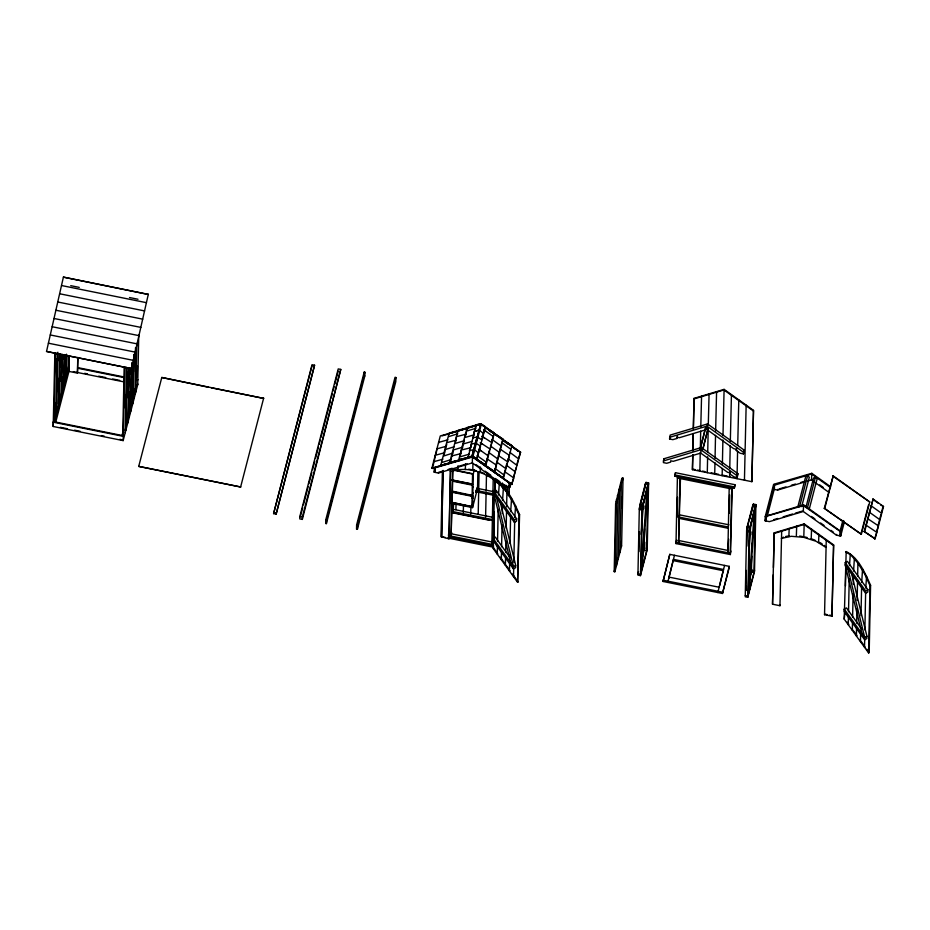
<?xml version="1.0" encoding="UTF-8"?>
<svg xmlns="http://www.w3.org/2000/svg" width="930" height="930" viewBox="0 0 930 930"><rect width="100%" height="100%" fill="white"/><g stroke="black" fill="none" stroke-linecap="round" stroke-linejoin="round"><path stroke-width="1.4" d="M137.873 384.067L123.155 440.611L53.184 426.486L53.277 422.197L53.429 421.604L123.399 435.74L123.248 436.333L53.277 422.197M54.87 353.063L53.184 426.486M55.358 414.164L55.602 402.574M56.265 370.686L56.509 359.085M55.87 414.873L57.311 353.516M56.544 415.001L57.858 352.249M58.125 391.518L58.392 378.464M58.392 403.841L58.904 379.521M59.299 360.933L59.439 353.772M58.532 404.771L59.59 354.028M59.102 402.55L60.125 354.016M60.927 367.397L61.171 355.795M61.159 381.358L61.706 355.597M61.031 395.169L61.88 354.551M61.601 392.96L62.415 354.377M62.845 385.369L63.031 376.662M63.356 386.078L63.566 376.046M63.926 358.852L64.019 354.562M63.519 385.578L64.158 355.097M64.1 383.358L64.693 354.76M65.553 365.606L65.763 355.434M65.914 373.616L66.309 354.981M66.018 375.976L66.472 354.191M66.6 373.767L66.983 355.155M56.219 353.493L55.544 353.353L54.114 421.743L68.518 366.385L68.727 356.399M69.285 355.678L68.948 371.396L77.446 373.104L77.899 358.236M55.777 422.011L69.111 370.803L69.285 362.235M77.446 373.104L77.771 357.399M122.725 435.6L124.155 367.059M123.155 440.611L124.841 367.199M125.073 407.863L125.341 394.82M125.236 432.648L126.445 367.408M127.131 367.548L125.806 430.427L125.132 430.288L126.236 426.045M127.201 415.664L127.05 422.906L127.736 423.045L128.886 367.943M127.875 383.753L128.119 372.151M127.747 414.978L127.631 420.697L128.305 420.837L129.41 367.908M128.108 397.808L128.642 372.058M129.735 404.608L130.002 391.553M130.514 392.483L130.119 411.095L130.805 411.234L131.828 362.561M130.909 373.883L131.025 368.152M131.165 368.478L130.223 413.455L129.549 413.315M132.537 380.486L132.769 368.873M132.769 394.343L133.316 368.559M132.723 403.853L133.757 354.504M134.292 354.365L133.304 401.644L132.618 401.504M134.629 389.763L134.536 394.122L135.222 394.262L136.198 347.785M135.303 357.818L135.513 347.646M135.175 389.042L135.117 391.902L135.792 392.042L136.815 343.298M135.536 371.837L136.047 347.471M137.187 377.382L137.431 365.978M138.768 334.742L137.721 384.66L137.036 384.52M138.721 466.395L240.626 486.983L138.721 466.395L161.785 377.475L263.667 398.4L211.308 387.822M161.785 377.475L208.471 387.252M273.594 513.616L312.027 364.7L314.573 365.211L276.14 514.127L273.594 513.616L312.003 365.978M276.14 514.127L314.573 365.211M299.82 516.545L299.774 518.905L302.32 519.417L340.775 369.419L338.229 368.908L299.82 516.545L302.366 517.057L302.32 519.417M325.721 523.474L325.802 519.719L364.211 372.081L364.886 372.221L364.816 375.976L326.395 523.602L325.721 523.474L364.886 372.221M326.395 523.602L326.476 519.858L325.802 519.719M356.62 524.95L356.527 529.112L357.387 529.286L395.796 381.649L395.878 377.487L395.029 377.324L356.62 524.95L357.469 525.125L357.387 529.286M364.211 372.081L364.13 375.836L364.816 375.976M510.837 483.24L509.745 487.448L505.478 486.588L472.324 462.908L438.449 473.056L434.194 472.196L434.275 468.034L472.928 456.874M435.321 467.465L435.042 472.359L435.228 471.626M442.378 471.708L441.018 536.633L448.981 538.865L450.539 470.964L450.387 471.568C465.337 466.43 482.717 471.103 494.969 480.566L493.237 478.52M441.541 537.366L442.936 470.964M441.704 536.773L442.215 512.232M442.355 505.618L443.087 470.382M448.981 538.865L450.446 468.685M452.468 470.51L451.097 536.087L453.015 469.72M453.177 503.037L452.991 511.605L453.689 503.676M455.909 509.57L456.026 503.839M457.967 465.918L457.886 469.697L458.037 469.104M463.314 512.488L463.466 505.246M465.465 464.024L465.349 469.534L465.5 468.941M470.743 513.999L470.894 506.804M472.324 462.908L472.44 457.025L509.826 483.298L509.745 487.448M472.568 474.033L471.87 507.466L473.103 502.712M472.94 498.538L472.266 498.062L472.952 498.201M472.94 463.349L472.789 470.499L472.952 469.906M451.178 503.281L472.556 507.606L473.254 473.823L453.956 469.929M477.892 471.696L477.543 488.413L472.556 507.606M478.206 514.081L479.066 472.649M480.322 467.023L480.206 472.533L480.368 471.94L484.03 473.347M485.6 516.999L486.088 493.993M486.146 491.11L486.471 475.288M487.657 473.172L487.611 475.695L487.762 475.102M493.226 478.741L491.854 544.317L492.435 542.109M492.97 516.534L493.353 497.957M493.063 517.045L493.365 502.56M509.954 557.407L495.237 537.029L493.028 538.238L492.97 540.586L513.418 568.893L515.627 567.695L515.673 565.335L500.259 502.223M493.946 494.039L494.004 491.679L496.213 490.482L516.65 518.789L516.603 521.137L514.395 522.346L493.946 494.039L510.744 562.766M494.365 492.668L495.19 480.891C507.838 487.506 513.941 502.235 519.591 514.662L517.591 582.273L493.202 548.502L494.307 495.527M493.737 539.272L494.307 512.058M494.725 492.005L494.993 479.124M493.888 538.679L494.307 518.626M494.853 492.853L495.12 479.961M493.97 539.598L494.295 523.846M494.958 492.342L495.19 480.891M496.155 492.842L496.213 490.482M497.445 545.48L497.259 554.129L497.852 553.815M497.538 541.155L498.201 509.419M498.503 495.004L499.329 483.147M502.281 487.297L502.374 482.972M502.444 486.739L502.502 483.821M501.514 551.083L501.328 559.767L501.921 559.442M501.596 546.747L502.061 525.043M502.293 513.465L502.479 504.792M502.572 500.456L503.432 487.111M503.084 488.32L503.177 483.984M504.618 488.924L504.711 484.588M506.118 491.145L506.246 485.367M505.548 558.244L505.397 565.394L505.978 565.068M505.664 552.536L505.897 541.097M506.176 528.24L506.536 511.093M506.618 506.804L506.92 492.516L500.084 484.565L494.609 481.205M507.617 493.365L507.768 486.134M508.431 495.527L508.512 491.796M509.175 482.379L508.896 487.274L509.082 486.541M509.117 495.667L509.326 485.565M509.64 562.336L509.454 571.02L510.047 570.695M509.733 558L509.791 555.105M510.035 543.527L510.605 516.045M510.698 511.709L511.558 498.364M513.418 568.893L513.465 566.533L496.678 497.817M514.395 522.346L514.441 519.986L494.004 491.679M513.709 567.998L513.523 576.647L514.116 576.321M513.825 562.22L514.674 521.835M514.767 517.51L515.592 505.653M517.591 582.273L518.998 514.976L513.697 503.409L506.92 492.516L507.513 492.202M621.763 480.182L622.344 477.962L623.019 478.101L621.6 545.91L614.881 571.741L614.195 571.613L615.625 503.804L621.798 478.543L622.484 478.683L622.449 480.31L621.763 480.182L621.798 478.543M614.881 571.741L616.299 503.932L622.484 478.683M618.241 558.825L619.694 489.389L619.02 489.25M620.601 487.134L620.694 482.798L621.38 482.926L619.926 552.374L619.24 552.234M621.008 541.446L620.926 545.771L621.6 545.91M621.705 508.257L621.949 496.713M639.329 508.245L637.934 575.112L640.479 575.624L647.199 549.793L648.605 482.926L646.059 482.403L639.329 508.245L641.874 508.757L640.479 575.624M638.957 551.606L639.375 531.6M639.933 504.746L639.91 506.025L642.456 506.548L648.047 483.844L645.501 483.333L639.933 504.746L642.479 505.257M642.432 507.827L641.084 572.124L646.931 490.529M644.548 528.775L644.106 550.2L646.652 550.723L648.001 486.425L642.153 568.009M645.478 484.623L645.501 483.333M644.653 549.27L644.804 542.271M646.059 482.403L644.385 490.017M648.024 485.135L648.047 483.844M663.45 460.943L663.415 462.605L666.717 463.28L670.669 462.094L670.693 460.803L673.239 461.327L700.697 453.096L727.586 472.3L730.131 472.812L730.108 474.102L733.968 476.858L737.269 477.52L737.885 473.637L701.348 447.539L664.032 458.723L663.45 460.943L700.767 449.76L737.304 475.858L737.269 477.52M663.997 460.397L664.032 458.723M663.044 581.471L669.798 554.35L729.236 566.358L729.213 567.637L722.482 593.48L663.044 581.471L669.798 554.35M677.389 436.251L676.808 438.472L672.867 439.658L669.565 438.983L670.17 435.101L707.498 423.917L744.035 450.015L743.419 453.898L740.117 453.236L736.258 450.48L736.281 449.19L733.735 448.678L706.846 429.474M667.717 582.413L674.459 555.291M674.866 476.207L675.471 472.696L734.909 484.704L734.886 485.995L734.305 488.204L674.866 476.207L675.471 472.696M718.902 587.19L668.798 577.065L668.775 578.355L673.413 559.36L723.505 569.474L719.588 585.737M676.808 438.472L676.842 437.181L679.388 437.704L705.475 429.881M732.282 488.192L730.352 554.559L676.005 543.585L677.412 476.718M677.098 517.22L677.517 497.213M679.935 478.52L678.586 542.806L680.446 479.159M693.269 429.265L694.059 398.366L724.098 389.368L753.509 410.363L751.87 481.682L692.432 469.673L692.734 455.247M692.815 450.911L693.187 433.589M692.432 469.673L692.885 454.654M692.978 450.329L693.303 434.45M693.455 427.23L694.059 398.366M699.86 471.185L700.244 452.561M700.337 448.26L700.697 431.078M700.79 426.777L701.569 396.11M700.697 453.096L701.348 447.539M700.36 449.062L705.603 427.707L708.149 428.219L702.906 449.574M706.87 428.358L707.498 423.917M707.625 456.746L707.288 472.684L707.439 472.091M707.718 452.399L708.172 430.671M708.288 424.871L709.079 393.867M714.961 462.675L714.717 474.184L714.868 473.591M715.054 458.362L715.53 435.345M715.623 431.032L716.588 391.611M717.821 592.538L724.563 565.417M722.296 468.534L722.145 475.683L722.296 475.091L727.26 476.09M722.389 464.244L722.901 439.96M722.982 435.67L724.098 389.368M722.482 593.48L729.236 566.358M729.178 488.459L727.841 552.757L728.655 539.109M729.701 471.429L729.573 477.183L729.736 476.59M729.759 468.557L730.236 445.54M730.329 441.227L731.445 394.611M729.19 513.395L729.585 494.818M730.352 554.559L731.759 487.692M734.305 488.204L734.909 484.704M737.013 478.683L737.583 451.155M737.711 445.365L738.804 399.865M743.419 453.898L744.035 450.015M746.651 529.914L745.244 596.781L747.801 597.293L754.521 571.462L755.916 504.595L753.37 504.083L746.651 529.914L749.196 530.426L747.801 597.293M745.907 590.422L746.325 570.427M746.837 546.131L747.197 528.984M747.255 526.415L747.22 527.705L749.778 528.217L755.369 505.525L752.823 505.013L747.255 526.415L749.801 526.926M749.743 529.507L748.394 593.793L754.242 512.209M751.87 481.682L753.509 410.363M751.754 556.163L751.417 571.88L753.963 572.392L755.311 508.094L749.464 589.69M751.905 549.014L752.021 543.294M752.8 506.292L752.823 505.013M753.346 505.362L753.37 504.083M755.346 506.804L755.369 505.525M844.347 521.986L840.697 536.029L836.442 535.169L803.276 511.488L769.401 521.637L765.146 520.777L765.227 516.615L773.632 484.321L811.797 473.312L830.664 486.774M780.107 605.116L779.956 605.709L772.528 604.209L774.167 532.89L804.194 523.892L833.606 544.899L831.966 616.206L824.538 614.707L826.259 539.644M773.283 574.752L772.528 604.209M773.435 567.533L774.167 532.89M779.956 605.709L781.677 530.635M796.336 536.378L796.685 526.136M824.224 545.364L825.945 547.41L816.18 541.318L803.776 537.342L804.194 523.892M831.966 616.206L833.606 544.899M840.697 536.029L840.79 531.879L843.708 520.637M862.005 629.436L846.463 607.918L844.254 609.127L844.208 611.487L864.644 639.782L866.853 638.585L866.911 636.225L851.159 571.799M845.184 564.975L845.231 562.615L847.439 561.418L867.876 589.713L867.83 592.073L865.621 593.27L845.184 564.975L862.005 633.76L864.702 637.422L864.644 639.782M844.196 619.113L846.195 551.502C858.843 558.116 864.947 572.845 870.585 585.272L869.178 652.569L868.585 652.883L844.196 619.113L844.905 613.068M845.475 585.865L845.835 568.683M848.439 616.09L848.265 624.751L848.846 624.425L847.23 622.17M848.532 611.766L849.23 578.6M849.497 565.614L850.334 553.757M852.485 623.147L852.333 630.377L852.915 630.052M852.601 617.357L853.089 594.212M853.298 584.087L853.449 576.856M853.566 571.067L854.438 557.721M856.577 627.425L856.39 636.004L856.983 635.678L853.728 631.179M856.658 623.147L856.96 608.859M857.146 600.28L857.565 580.285M857.646 575.996L857.925 563.138L851.09 555.187L845.603 551.827M860.645 632.946L860.459 641.63L861.052 641.316L864.296 645.815M861.006 615.59L861.61 586.656M861.703 582.32L862.563 568.986M864.679 640.049L864.528 647.257L865.109 646.943M864.888 629.947L865.667 590.922L845.231 562.615M865.76 588.132L866.597 576.263M868.585 652.883L870.003 585.586L864.691 574.031L857.925 563.138L858.506 562.813M641.2 534.39L643.56 501.468M643.804 508.815L644.013 505.943M746.058 590.422L746.36 586.121M749.138 547.479L750.777 524.567M750.824 534.773L751.022 531.913M148.323 294.264L131.444 368.594L46.535 351.447L63.403 277.117L148.358 294.438L63.403 277.117M54.789 421.883L69.192 366.513L68.518 366.385M122.039 435.461L123.12 431.311M127.05 418.988L127.77 416.222M129.561 409.305L130.281 406.538M134.246 391.309L134.966 388.542M137.966 379.789L137.129 380.242M126.957 423.278L129.119 414.978M129.84 412.211L130.921 408.049M131.642 405.282L133.792 396.982M134.513 394.215L135.594 390.065M240.626 486.983L263.678 398.052M300.506 516.092L302.703 507.652M303.424 504.839L308.19 486.564M308.923 483.751L311.841 472.498M312.573 469.697L314.77 461.257M315.502 458.444L318.432 447.191M319.164 444.377L320.257 440.169M320.99 437.356L330.499 400.795M331.231 397.982L332.336 393.762M333.056 390.949L334.161 386.729M334.893 383.927L338.183 371.268M302.366 517.057L340.775 369.419M357.469 525.125L395.878 377.487M357.632 524.892L358.724 520.672M369.698 478.497L370.803 474.277M377.022 450.376L378.115 446.156M392.018 392.727L393.111 388.507M474.102 426.266L480.996 424.196L494.318 432.927L485.913 465.221L472.591 456.491L431.892 468.22L440.285 435.926L458.967 430.799M432.357 468.557L433.706 463.384M434.38 460.803L435.252 455.293L444.587 452.736M436.054 454.34L436.926 448.841L446.261 446.284M434.194 472.196L434.915 469.383M438.449 473.056L438.646 472.312L442.703 471.092M440.762 465.314L459.664 460.362L440.762 465.314L449.155 433.02L468.057 428.067L461.478 429.962M445.086 450.794L443.75 455.967L452.724 453.154M446.772 444.342L445.424 449.504L454.41 446.691M449.748 462.501L468.755 457.641L449.748 462.501L458.141 430.206L475.8 425.684M450.213 462.838L451.55 457.676M451.887 456.386L453.236 451.213M455.584 442.169L456.467 436.658L465.976 434.229M485.913 465.221L472.452 456.537L458.746 459.734L467.139 427.44L480.473 423.859L476.09 424.824L468.116 457.455M460.373 455.561L461.257 450.05L470.766 447.737M462.059 449.097L464.407 440.064M466.43 432.311L465.081 437.472L474.126 434.822M467.325 428.858L466.767 431.02L475.811 428.358M451.701 532.588L451.12 534.797L448.4 534.25M474.335 469.708L473.254 474.172L452.573 469.987M472.347 484.658L472.498 484.065L451.806 479.892M472.986 492.609L472.115 495.806L452.794 491.9M472.266 498.41L472.952 495.783M471.882 506.955L473.114 502.374M475.8 492.389L476.869 488.273M485.448 465.384L489.308 450.527M491.668 441.483L494.318 432.927M503.13 439.286L484.472 426.824L503.13 439.286L494.725 471.58L476.067 459.118L494.249 471.731L496.399 465.128L487.076 458.885M496.26 463.989L500.631 447.191M502.316 440.727L500.968 445.9L492.121 439.506M511.919 445.691L493.377 433.182L511.919 445.691L503.514 477.985L484.983 465.477L503.037 478.136L505.223 469.743M506.897 463.28L505.56 468.453L496.771 462.047M505.478 486.588L505.676 485.855M491.877 543.027L492.458 540.818M512.046 483.286L513.872 477.974L504.723 471.684M513.72 476.823L516.069 467.79M518.091 460.036L516.743 465.198L508.082 458.757M472.312 456.432L511.709 484.577L520.591 452.143L518.428 458.746L509.756 452.305M622.449 480.31L623.019 478.101M614.195 571.613L615.544 566.44M616.218 563.859L617.229 559.988M639.654 508.164L641.072 502.735M641.781 500.015L643.909 491.854M641.874 508.757L648.605 482.926M648.57 484.204L641.851 510.047L639.305 509.524M669.565 438.983L670.135 436.775M638.538 571.613L637.957 573.822L640.503 574.333L647.234 548.502M642.2 557.512L644.676 547.991M700.034 449.109L705.603 427.707M676.61 540.086L676.04 542.295L730.387 553.269L730.957 551.06M676.005 543.585L676.587 541.365M702.58 449.632L708.149 428.219M746.151 405.12L744.442 480.182L744.593 479.589M736.258 450.48L736.827 448.26M737.304 475.858L737.885 473.637M748.034 525.764L746.627 531.204L749.173 531.716L755.892 505.885M749.801 518.963L752.986 506.722M749.196 530.426L755.916 504.595M749.871 577.821L751.998 569.66M751.266 573.671L751.975 570.95M765.146 520.777L765.878 517.964M766.181 520.207L765.995 520.94L766.076 516.789L774.481 484.495L774.399 488.645L767.087 516.731M754.544 570.171L747.825 596.014L745.279 595.502M830.467 487.518L811.611 474.044L774.295 485.228L774.202 489.389L777.62 490.075L777.806 489.343M789.186 528.391L788.873 536.54L789.024 535.947M797.719 507.292L805.729 476.474L807.554 475.928L809.333 477.206L801.683 506.618M799.533 506.745L807.554 475.928M840.127 530.96L803.59 504.862L803.276 511.488L803.462 510.744M811.797 473.312L811.483 479.927L828.642 492.179M811.681 479.194L811.483 479.927L807.426 481.147M805.915 507.385L813.564 477.962L815.389 477.416L817.168 478.694L809.147 509.512M807.368 508.233L815.389 477.416M811.553 529.135L811.192 539.377L811.344 538.784L815.017 540.191M824.329 508.315L833.21 475.881L869.748 501.979L861.343 534.273L824.329 508.315L861.343 534.273M824.805 508.175L833.21 475.881M818.9 534.39L818.586 542.539L818.749 541.946M836.442 535.169L836.628 534.436M842.859 520.475L839.941 531.704L839.848 535.854L840.046 535.122M824.538 614.707L824.689 614.114L827.165 614.614M860.866 534.413L868.539 504.932M864.214 531.507L873.107 499.073L883.5 506.501L875.095 538.796L864.214 531.507L875.095 538.796M864.702 531.367L873.107 499.073M874.607 538.935L876.781 532.332L865.9 525.055M876.63 531.181L878.455 525.869L867.574 518.591M878.304 524.729L881.001 514.395M882.675 507.931L881.338 513.104L870.933 505.676M475.172 430.334L476.09 424.824M471.15 445.842L469.348 450.643L474.102 449.562L478.38 452.747M481.74 439.832L477.09 436.775L472.045 456.153L476.695 459.199L485.576 426.742L480.822 423.72L471.975 456.165L467.662 457.107M458.746 459.734L472.394 456.421L480.822 423.72M477.16 459.036L472.928 456.363L481.345 424.068M476.695 459.199L480.531 446.121L475.765 443.099L471.033 444.191L471.487 444.552M482.077 438.53L484.786 428.195M518.998 514.976L519.591 514.662M514.441 519.986L516.65 518.789M493.202 548.502L493.784 548.189L497.039 552.687M515.673 565.335L513.465 566.533L493.028 538.238M870.003 585.586L870.585 585.272M865.667 590.922L867.876 589.713M844.254 609.127L864.702 637.422L866.911 636.225M477.462 437.053L472.707 437.728L473.172 438.088L474.393 431.276L479.148 430.183L483.426 433.368M783.444 537.122L781.363 538.412L791.302 536.296L803.776 537.342M493.005 436.321L483.786 429.811M487.971 455.688L479.95 449.981M486.285 462.152L477.067 455.642M499.294 452.352L490.436 445.97M497.608 458.816L488.762 452.433M510.605 449.074L501.805 442.668M503.874 474.905L495.086 468.499M442.064 435.868L449.806 433.543M452.468 432.752L471.405 427.079M448.121 469.476L452.189 468.255M457.607 466.627L467.093 463.791M513.848 448.295L517.871 450.678M693.908 398.958L723.947 389.949L753.346 410.955M669.6 437.321L706.916 426.138L743.454 452.236M779.166 488.936L785.931 486.901M791.36 485.274L795.417 484.065M800.835 482.438L804.903 481.217M777.62 490.075L804.717 481.961M766.274 516.045L803.59 504.862M773.667 519.672L777.724 518.463M783.141 516.836L792.627 513.999M795.336 513.186L802.113 511.151M869.748 501.979L832.722 476.021M774.004 533.483L804.043 524.485L833.454 545.48M883.5 506.501L880.71 504.99M869.259 512.128L879.652 519.556M515.069 471.661L506.397 465.221M450.945 432.985L458.85 430.718M459.932 430.172L467.883 427.94M470.534 427.196L475.835 425.719M447.946 439.82L438.611 442.378L439.088 442.715M442.901 459.199L433.566 461.757L434.043 462.094M431.892 468.22L450.562 463.094M468.929 427.428L480.857 424.243L493.853 433.089M457.769 433.775L448.783 436.589M446.644 442.703L456.095 440.239M451.05 459.606L442.064 462.431M464.291 440.692L455.247 443.459M462.617 447.156L453.573 449.922M451.422 456.037L460.931 453.608M480.392 423.882L483.96 426.138M472.452 441.273L463.396 443.936M469.092 454.2L460.036 456.851M474.405 431.276L478.706 430.334M454.538 469.697L456.77 469.232M785.525 536.54L787.745 536.064M468.662 469.208L471.522 469.673M799.649 536.052L802.497 536.517M70.75 285.673L79.236 287.382M129.514 297.53L138 299.251M705.579 428.997L708.125 429.509M692.583 469.092L695.059 469.592M697.535 470.092L700.011 470.592M702.487 471.092L704.963 471.591M711.159 472.835L713.636 473.335M716.112 473.835L718.588 474.335M674.889 474.916L734.328 486.925M677.389 477.997L731.736 488.971M123.481 367.071L124.155 367.211M517.382 450.829L518.231 450.992M77.783 367.629L123.969 376.952M77.736 368.245L124.399 377.661M84.688 373.325L87.49 373.895M98.685 376.162L105.683 377.568M112.681 378.987L119.679 380.393M67.751 370.535L69.111 370.803M73.354 371.663L124.306 381.951M765.227 516.615L803.404 505.606L840.79 531.879M617.334 495.713L618.02 495.853L616.555 565.289L615.881 565.149M616.23 499.956L616.915 500.096M616.195 501.584L616.881 501.723M728.946 524.822L679.702 514.883L679.121 517.092L728.376 527.043M615.625 503.804L616.299 503.932M679.098 518.382L728.353 528.321M451.806 480.066L472.498 484.239M453.026 480.764L472.498 484.588M453.026 481.275L472.335 485.169M473.184 487.053L472.498 486.913L473.172 487.401M476.625 488.227L493.505 491.633M476.044 490.436L492.935 493.842M476.021 491.726L492.912 495.132M452.957 491.307L472.266 495.388M455.7 492.389L458.455 492.947M469.499 495.167L472.254 495.725M452.782 492.412L472.103 496.318M678.005 540.365L728.178 550.49M451.341 502.177L472.022 506.873L451.19 502.77M451.341 502.351L472.033 506.525M60.357 427.312L67.437 428.742M74.516 430.172L80.178 431.311M101.405 435.6L104.23 436.17M119.807 439.32L122.632 439.89M453.805 509.442L492.83 517.324M451.841 511.372L492.249 519.533M451.817 512.314L492.226 520.475M451.817 512.663L489.436 520.254M673.378 560.639L723.482 570.753M451.841 533.913L492.261 542.074M448.376 535.541L493.074 544.562M448.458 536.843L493.714 545.98M663.067 580.192L722.517 592.189M442.866 537.005L445.412 537.517M447.76 537.993L493.691 547.27M829.641 615.114L832.118 615.613M273.618 512.325L276.163 512.849M804.996 537.005L807.135 537.517M474.009 470.162L476.148 470.673M820.004 542.585L822.19 543.945M489.017 475.742L491.203 477.102M482.1 436.263L491.796 442.622L490.122 449.074L481.635 443.517M500.131 449.132L509.396 455.386L507.722 461.838L498.445 455.584M483.553 429.881L485.925 431.497M481.88 436.344L484.239 437.949M480.194 442.808L482.565 444.412M478.52 449.26L480.88 450.876M502.293 439.553L520.591 452.143M493.888 471.847L512.186 484.437M872.619 499.212L878.397 503.339M819.679 484.902L823.108 487.355M811.471 516.464L814.901 518.917M820.62 522.997L824.05 525.45M830.909 530.344L833.199 531.983M481.333 424.58L480.729 424.138M484.867 427.114L497.829 436.368M500.189 438.053L520.102 452.282M489.099 430.625L491.459 432.311M503.235 440.727L507.954 444.087M475.939 464.616L481.659 468.697M485.088 471.15L490.808 475.23M495.376 478.497L499.956 481.763M866.737 649.187L869.178 652.569M500.294 557.186L504.351 562.813M506.792 566.196L509.233 569.567M512.488 574.077L518.184 581.959M847.916 568.8L864.702 637.422M146.475 302.68L61.554 285.533M144.592 310.922L59.683 293.775M142.72 319.153L57.8 302.006M140.837 327.395L55.928 310.248M138.965 335.637L54.045 318.49M137.082 343.879L52.173 326.732M135.21 352.121L50.29 334.963M133.327 360.352L48.407 343.205M131.444 368.594L46.535 351.447"/></g></svg>
